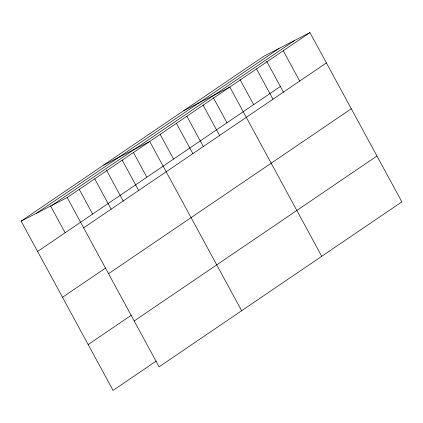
<?xml version="1.0" encoding="UTF-8"?>
<svg xmlns="http://www.w3.org/2000/svg" width="423" height="423" viewBox="0 0 423 423"><rect width="100%" height="100%" fill="white"/><g stroke="black" fill="none" stroke-linecap="round" stroke-linejoin="round"><path stroke-width="0.63" d="M156.214 361.078L113.057 390.403L21.15 221.129L263.91 56.18L309.943 32.597L401.85 201.871L159.09 366.82L67.178 197.546L309.943 32.597M36.341 213.345L279.101 48.402M51.992 205.324L294.752 40.381M37.61 251.442L280.37 86.493M83.638 227.854L326.397 62.911M62.509 297.295L105.665 267.976M108.537 273.713L351.296 108.769M88.158 344.544L131.315 315.22M134.191 320.962L376.951 156.013M183.799 110.615L229.832 87.032L321.739 256.306M103.688 165.044L149.721 141.462L241.628 310.736M21.15 221.129L67.178 197.546M283.236 50.744L299.695 81.052M266.707 61.33L283.521 92.299M256.534 68.886L272.994 99.199M240.005 79.471L253.668 104.64M213.298 97.618L226.961 122.781M203.125 105.174L219.585 135.487M186.908 116.336L203.41 146.733M176.423 123.32L192.883 153.628M160.201 134.477L173.557 159.069M133.499 152.624L146.85 177.216M122.205 160.158L138.665 190.466M106.485 170.194L123.299 201.163M94.694 178.85L111.149 209.163M79.281 189.462L92.632 214.054M50.527 205.864L65.121 232.745"/></g></svg>
